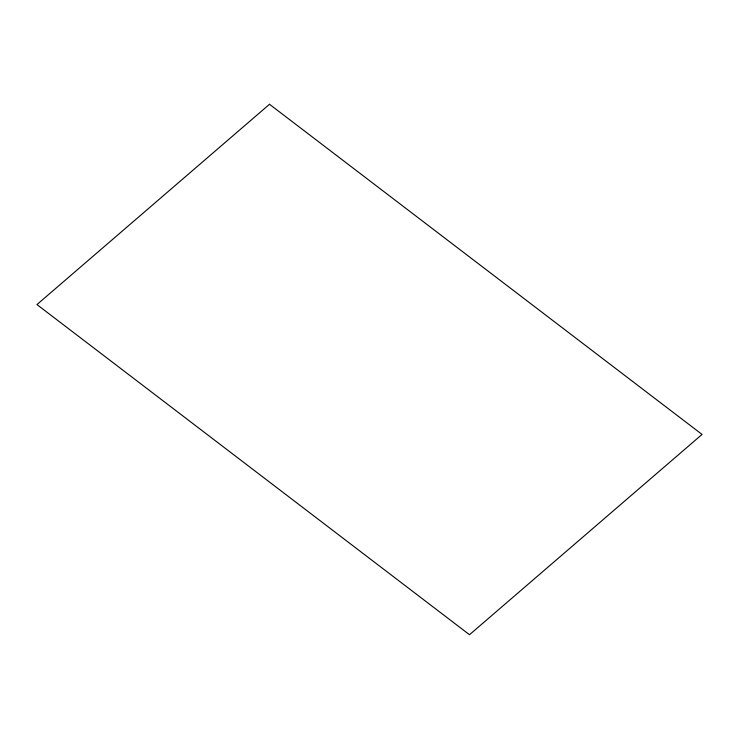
<?xml version="1.0" encoding="UTF-8"?>
<svg xmlns="http://www.w3.org/2000/svg" width="739" height="739" viewBox="0 0 739 739"><rect width="100%" height="100%" fill="white"/><g stroke="black" fill="none" stroke-linecap="round" stroke-linejoin="round"><path stroke-width="1.11" d="M269.504 104.282L36.95 304.57L469.496 634.718L702.05 434.43L269.504 104.282"/></g></svg>
